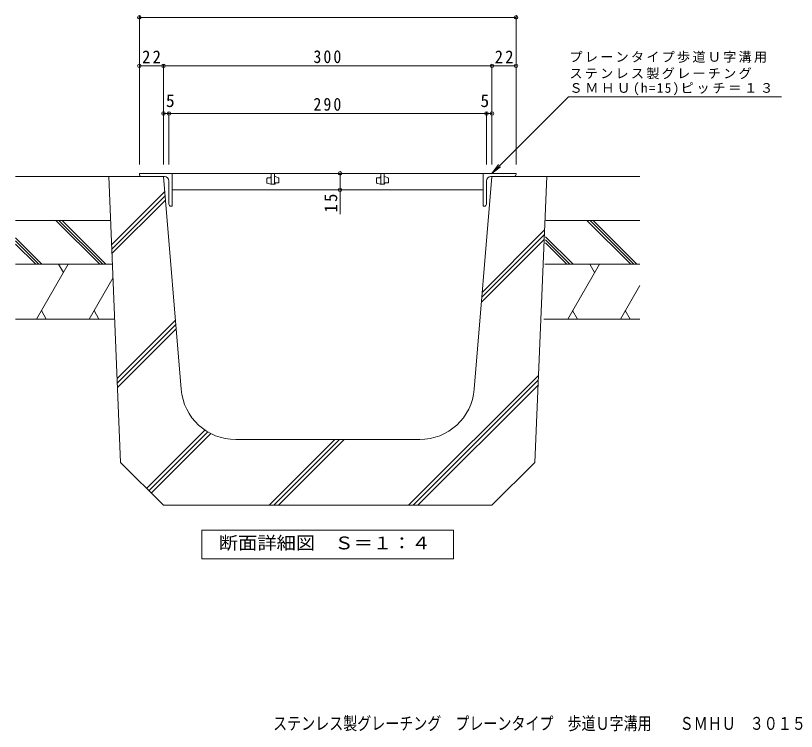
# Model space of a CAD drawing. Units: millimetres on the paper, enlarged 10 times, with parts at other scales. Extents: x -1514 to 1852, y -1362 to 1316.
# Drawn here: x -1514 to 268, y -1362 to 271 of the extents above; entities that cross this region are included whole.
import ezdxf
from ezdxf.enums import TextEntityAlignment as Align

# ---------------------------------------------------------------- set-up
doc = ezdxf.new("R2010")
doc.units = ezdxf.units.MM
doc.header["$LTSCALE"] = 10
doc.header["$PDMODE"] = 32
doc.header["$PDSIZE"] = 8
for name, color, linetype, lineweight in [('A-0', 6, 'Continuous', 9), ('A-2', 3, 'Continuous', 9), ('A-5', 7, 'Continuous', 9), ('A-6', 6, 'Continuous', 9)]:
    doc.layers.add(name, color=color, linetype=linetype, lineweight=lineweight)
doc.layers.add('F-5_F-5ﾚｲﾔ', color=2, linetype='Continuous')
doc.styles.add('ＭＳ ゴシック', font='')
doc.styles.get('ＭＳ ゴシック').set_extended_font_data('MS Gothic')

msp = doc.modelspace()

# ---------------------------------------------------------------- linework, layer by layer
at = {"layer": 'A-0', "color": 7}
for p, q in [((-1231.58, 270.39), (-1231.58, -68.55)), ((-371.58, 267.39), (-1231.58, 267.39)), ((-371.58, 270.39), (-371.58, -68.55)), ((-1176.58, 156.7), (-1231.58, 156.7)), ((-1176.58, 159.7), (-1176.58, -68.55)), ((-426.58, 156.7), (-1176.58, 156.7)), ((-426.58, 159.7), (-426.58, -68.55)), ((-371.58, 156.7), (-426.58, 156.7)), ((-1164.08, 47.95), (-1176.58, 47.95)), ((-1164.08, 50.95), (-1164.08, -68.55)), ((-439.08, 47.95), (-1164.08, 47.95)), ((-439.08, 50.95), (-439.08, -68.55)), ((-426.58, 47.95), (-439.08, 47.95)), ((-773.44, -88.55), (-773.44, -126.04)), ((-773.44, -126.04), (-773.44, -181.93))]:
    msp.add_line(p, q, dxfattribs=at)
at = {"layer": 'A-0'}
for p, q in [((-1301.58, -96.05), (-1176.58, -96.05)), ((-1274.4, -748.22), (-1301.58, -96.05)), ((-1136.13, -581.43), (-1176.58, -96.05)), ((-467.03, -581.43), (-426.58, -96.05)), ((-301.58, -96.05), (-426.58, -96.05)), ((-301.58, -96.05), (-328.75, -748.22)), ((-1295.1, -251.44), (-1173.74, -130.08)), ((-1294.68, -261.62), (-1172.93, -139.87)), ((-1294.25, -271.81), (-1172.11, -149.66)), ((-449.49, -371.03), (-307.1, -228.64)), ((-448.53, -359.46), (-306.64, -217.57)), ((-450.46, -382.6), (-307.56, -239.71)), ((-1282.37, -556.91), (-1149.26, -423.8)), ((-1281.95, -567.09), (-1148.45, -433.59)), ((-1281.53, -577.28), (-1147.63, -443.38)), ((-616.91, -846.04), (-320.48, -549.61)), ((-606.31, -846.04), (-320.94, -560.68)), ((-595.7, -846.04), (-321.4, -571.74)), ((-1214.94, -807.68), (-1081.75, -674.48)), ((-1209.64, -812.98), (-1075.26, -678.6)), ((-1204.34, -818.29), (-1068.42, -682.37)), ((-591.59, -696.04), (-1011.56, -696.04)), ((-935.11, -846.04), (-785.11, -696.04)), ((-924.5, -846.04), (-774.5, -696.04)), ((-913.9, -846.04), (-763.9, -696.04)), ((-1176.58, -846.04), (-1274.4, -748.22)), ((-426.58, -846.04), (-328.75, -748.22)), ((-1176.58, -846.04), (-426.58, -846.04))]:
    msp.add_line(p, q, dxfattribs=at)
for centre, start, end in [((-1011.56, -571.04), 184.76367, 270), ((-591.59, -571.04), 270, 355.23632)]:
    msp.add_arc(centre, 125, start, end, dxfattribs=at)
at = {"layer": 'A-0', "color": 7}
for p in [(-1231.58, 267.39), (-371.58, 267.39), (-1231.58, 156.7), (-1176.58, 156.7), (-426.58, 156.7), (-371.58, 156.7), (-1176.58, 47.95), (-1164.08, 47.95), (-439.08, 47.95), (-426.58, 47.95), (-773.44, -88.55), (-773.44, -126.04)]:
    msp.add_point(p, dxfattribs=at)
at = {"layer": 'A-2'}
for p, q in [((-1231.58, -91.05), (-1231.58, -88.55)), ((-1156.58, -88.55), (-1231.58, -88.55)), ((-446.58, -88.55), (-1156.58, -88.55)), ((-1156.58, -88.55), (-1156.58, -163.55)), ((-930.51, -88.55), (-930.51, -113.55)), ((-923.01, -88.55), (-923.01, -113.55)), ((-680.51, -88.55), (-680.51, -113.55)), ((-673.01, -88.55), (-673.01, -113.55)), ((-446.58, -88.55), (-371.58, -88.55)), ((-446.58, -88.55), (-446.58, -163.55)), ((-371.58, -91.05), (-371.58, -88.55)), ((-1226.58, -96.05), (-1174.08, -96.05)), ((-1164.08, -158.54), (-1164.08, -106.05)), ((-940.51, -109.54), (-940.51, -100.42)), ((-939.26, -99.17), (-933.01, -99.17)), ((-931.76, -97.92), (-931.76, -97.3)), ((-921.76, -96.05), (-923.01, -96.05)), ((-913.84, -98.87), (-921.76, -96.05)), ((-913.01, -100.05), (-913.01, -109.17)), ((-690.51, -109.54), (-690.51, -100.42)), ((-689.26, -99.17), (-683.01, -99.17)), ((-681.76, -97.92), (-681.76, -97.3)), ((-671.76, -96.05), (-673.01, -96.05)), ((-663.84, -98.87), (-671.76, -96.05)), ((-663.01, -100.05), (-663.01, -109.17)), ((-439.08, -158.54), (-439.08, -106.05)), ((-376.58, -96.05), (-429.08, -96.05)), ((-939.68, -110.72), (-931.76, -113.55)), ((-923.01, -113.55), (-931.76, -113.55)), ((-921.76, -112.3), (-921.76, -111.67)), ((-920.51, -110.42), (-914.26, -110.42)), ((-689.68, -110.72), (-681.76, -113.55)), ((-673.01, -113.55), (-681.76, -113.55)), ((-671.76, -112.3), (-671.76, -111.67)), ((-670.51, -110.42), (-664.26, -110.42)), ((-1156.58, -126.04), (-446.58, -126.04)), ((-1159.08, -163.55), (-1156.58, -163.55)), ((-444.08, -163.55), (-446.58, -163.55))]:
    msp.add_line(p, q, dxfattribs=at)
for centre, radius, start, end in [((-1226.58, -91.05), 5, 180, 270), ((-1174.08, -106.05), 10, 0, 90), ((-939.26, -100.42), 1.25, 90, 180), ((-933.01, -97.92), 1.25, 270, 0), ((-930.51, -97.3), 1.25, 90, 180), ((-914.26, -100.05), 1.25, 0, 70.34616), ((-689.26, -100.42), 1.25, 90, 180), ((-683.01, -97.92), 1.25, 270, 0), ((-680.51, -97.3), 1.25, 90, 180), ((-664.26, -100.05), 1.25, 0, 70.34616), ((-429.08, -106.05), 10, 90, 180), ((-376.58, -91.05), 5, 270, 0), ((-939.26, -109.54), 1.25, 180, 250.34616), ((-923.01, -112.3), 1.25, 270, 0), ((-920.51, -111.67), 1.25, 90, 180), ((-914.26, -109.17), 1.25, 270, 0), ((-689.26, -109.54), 1.25, 180, 250.34616), ((-673.01, -112.3), 1.25, 270, 0), ((-670.51, -111.67), 1.25, 90, 180), ((-664.26, -109.17), 1.25, 270, 0), ((-1159.08, -158.54), 5, 180, 270), ((-444.08, -158.54), 5, 270, 0)]:
    msp.add_arc(centre, radius, start, end, dxfattribs=at)
at = {"layer": 'A-5'}
for q in [(-411.36, -68.71), (-406.74, -73.33)]:
    msp.add_line((-426.58, -88.55), q, dxfattribs=at)
msp.add_lwpolyline([(-426.58, -88.55), (-252.11, 85.92), (234.77, 85.92)], dxfattribs=at)
msp.add_lwpolyline([(-1089.08, -968.06), (-1089.08, -903.06), (-514.08, -903.06), (-514.08, -968.06)], close=True, dxfattribs=at)
at = {"layer": 'A-6'}
for p, q in [((-1301.58, -96.05), (-1514.08, -96.05)), ((-89.08, -96.05), (-301.58, -96.05)), ((-1297.41, -196.04), (-1514.08, -196.04)), ((-1322.11, -296.04), (-1422.11, -196.04)), ((-1315.04, -296.04), (-1415.04, -196.04)), ((-1307.97, -296.04), (-1407.97, -196.04)), ((-89.08, -196.04), (-303.58, -196.04)), ((-109.61, -296.04), (-209.61, -196.04)), ((-102.54, -296.04), (-202.54, -196.04)), ((-95.47, -296.04), (-195.47, -196.04)), ((-1453.91, -296.04), (-1514.08, -235.88)), ((-1460.99, -296.04), (-1514.08, -242.95)), ((-255.56, -296.04), (-304.6, -247.01)), ((-248.49, -296.04), (-304.46, -240.07)), ((-241.41, -296.04), (-304.32, -233.14)), ((-1468.06, -296.04), (-1514.08, -250.02)), ((-1293.24, -296.04), (-1514.08, -296.04)), ((-1393.86, -296.04), (-1466.03, -421.05)), ((-1415.93, -296.04), (-1404.89, -315.16)), ((-89.08, -296.04), (-305.58, -296.04)), ((-181.36, -296.04), (-253.53, -421.05)), ((-203.43, -296.04), (-192.39, -315.16)), ((-1291.93, -327.67), (-1345.84, -421.05)), ((-89.08, -344.38), (-133.34, -421.05)), ((-1443.96, -421.05), (-1454.99, -401.93)), ((-1323.77, -421.05), (-1334.8, -401.93)), ((-231.46, -421.05), (-242.49, -401.93)), ((-111.27, -421.05), (-122.3, -401.93)), ((-1288.04, -421.05), (-1514.08, -421.05)), ((-308.08, -421.05), (-89.08, -421.05))]:
    msp.add_line(p, q, dxfattribs=at)

# ---------------------------------------------------------------- texts
at = {"layer": 'A-0', "color": 2, "style": 'ＭＳ ゴシック'}
for p in [(-1171, 53.95), (-452.91, 53.95)]:
    msp.add_text('5', height=29.33, dxfattribs=at).set_placement(p, align=Align.BOTTOM_LEFT)
at = {"layer": 'A-0', "color": 2, "char_height": 29.33, "attachment_point": 7, "style": 'ＭＳ ゴシック'}
for s, insert in [('\\T1.27;\\W0.95;22', (-1225.33, 162.7)), ('\\T1.27;\\W0.9;300', (-834.08, 162.7)), ('\\T1.27;\\W0.95;22', (-420.33, 162.7)), ('\\T1.27;\\W0.9;290', (-834.08, 53.95))]:
    msp.add_mtext(s, dxfattribs=dict(at, insert=insert))
at = {"layer": 'A-0', "color": 2, "insert": (-779.44, -177.92), "char_height": 29.33, "attachment_point": 7, "rotation": 90, "style": 'ＭＳ ゴシック'}
msp.add_mtext('\\T1.27;\\W0.95;15', dxfattribs=at)
at = {"layer": 'A-5', "color": 2, "style": 'ＭＳ ゴシック', "width": 1.1}
msp.add_text('断面詳細図\u3000Ｓ＝１：４', height=29.33, dxfattribs=at).set_placement((-1050.31, -955.56), align=Align.BOTTOM_LEFT)
at = {"layer": 'A-5', "char_height": 21.99, "attachment_point": 7, "style": 'ＭＳ ゴシック'}
for s, insert in [('\\T1.17;プレーンタイプ歩道Ｕ字溝用', (-249.7, 163.55)), ('\\T1.17;ステンレス製グレーチング', (-249.7, 126.08)), ('\\T1.21;ＳＭＨＵ(h=15)ピッチ＝１３', (-249.7, 89.44))]:
    msp.add_mtext(s, dxfattribs=dict(at, insert=insert))
at = {"layer": 'F-5_F-5ﾚｲﾔ', "style": 'ＭＳ ゴシック', "width": 0.8}
msp.add_text('ステンレス製グレーチング\u3000プレーンタイプ\u3000歩道Ｕ字溝用\u3000\u3000ＳＭＨＵ\u3000３０１５\u3000Ｐ＝１３', height=29.33, dxfattribs=at).set_placement((-926.19, -1367.38), align=Align.BOTTOM_LEFT)

doc.saveas('drawing.dxf')
